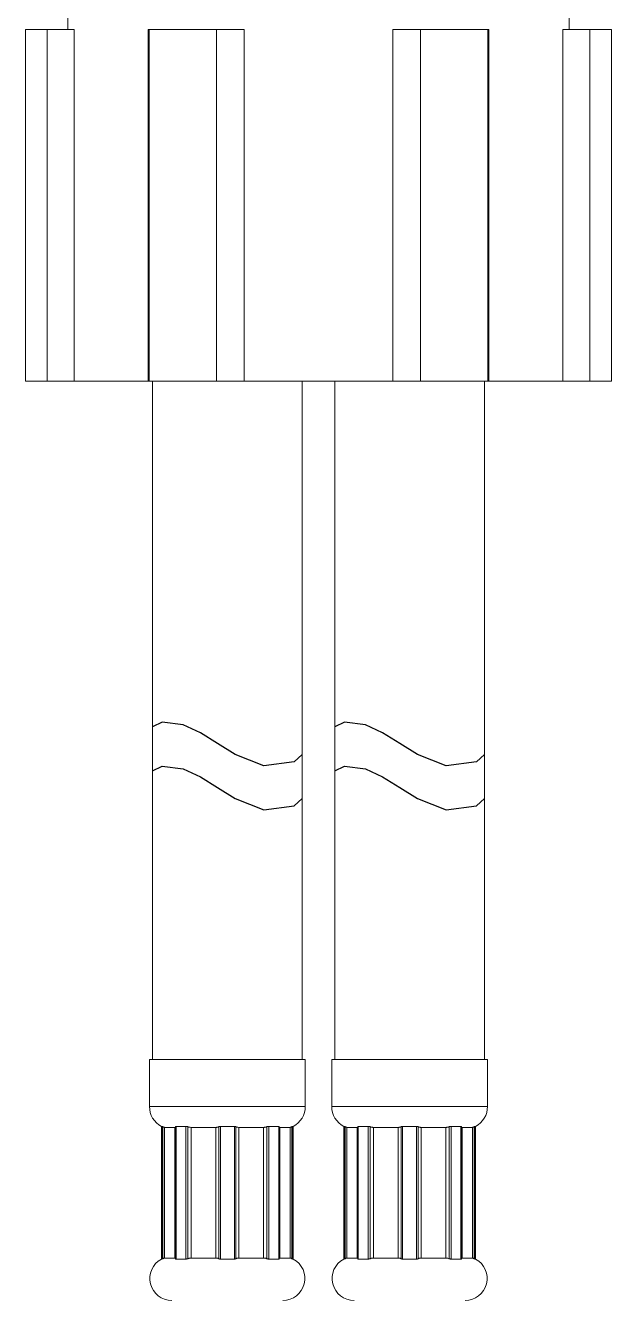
# Model space of a CAD drawing. Header units: millimetres. Extents: x 13295 to 13889, y -332 to 508.
# Drawn here: x 13395.4 to 13440.4, y -187 to -89.1 of the extents above; entities that cross this region are included whole.
import ezdxf

# ---------------------------------------------------------------- set-up
doc = ezdxf.new("R2010")
doc.units = ezdxf.units.MM

msp = doc.modelspace()

# ---------------------------------------------------------------- linework, layer by layer
at = {"linetype": 'Continuous', "lineweight": 18}
for p, q in [((13398.659, -89.401), (13398.659, -74.651)), ((13437.159, -89.401), (13437.159, -74.651)), ((13395.409, -89.401), (13397.073, -89.401)), ((13395.409, -89.401), (13395.409, -116.401)), ((13399.134, -89.401), (13397.073, -89.401)), ((13399.134, -89.401), (13399.134, -116.401)), ((13404.911, -89.401), (13404.841, -89.401)), ((13404.841, -89.401), (13404.841, -116.401)), ((13410.071, -89.401), (13404.911, -89.401)), ((13412.202, -89.401), (13410.071, -89.401)), ((13412.202, -89.401), (13412.202, -116.401)), ((13425.747, -89.401), (13423.616, -89.401)), ((13423.616, -89.401), (13423.616, -116.401)), ((13430.908, -89.401), (13425.747, -89.401)), ((13430.977, -89.401), (13430.908, -89.401)), ((13430.977, -89.401), (13430.977, -116.401)), ((13438.746, -89.401), (13436.684, -89.401)), ((13436.684, -89.401), (13436.684, -116.401)), ((13438.746, -89.401), (13440.409, -89.401)), ((13440.409, -116.401), (13440.409, -89.401)), ((13395.409, -116.401), (13397.073, -116.401)), ((13399.134, -116.401), (13397.073, -116.401)), ((13399.134, -116.401), (13404.841, -116.401)), ((13404.911, -116.401), (13404.841, -116.401)), ((13410.071, -116.401), (13404.911, -116.401)), ((13405.159, -116.401), (13405.159, -163.577)), ((13412.202, -116.401), (13410.071, -116.401)), ((13412.202, -116.401), (13423.616, -116.401)), ((13416.659, -163.577), (13416.659, -116.401)), ((13419.159, -116.401), (13419.159, -163.577)), ((13425.747, -116.401), (13423.616, -116.401)), ((13430.908, -116.401), (13425.747, -116.401)), ((13430.659, -163.577), (13430.659, -116.401)), ((13430.977, -116.401), (13430.908, -116.401)), ((13430.977, -116.401), (13436.684, -116.401)), ((13438.746, -116.401), (13436.684, -116.401)), ((13438.746, -116.401), (13440.409, -116.401)), ((13405.159, -163.28), (13405.159, -168.518)), ((13416.659, -168.518), (13416.659, -163.28)), ((13419.159, -163.28), (13419.159, -168.518)), ((13430.659, -168.518), (13430.659, -163.28)), ((13404.928, -168.518), (13404.928, -172.12)), ((13416.89, -168.518), (13404.928, -168.518)), ((13416.89, -172.12), (13416.89, -168.518)), ((13418.928, -168.518), (13418.928, -172.12)), ((13430.89, -168.518), (13418.928, -168.518)), ((13430.89, -172.12), (13430.89, -168.518)), ((13405.842, -173.64), (13405.842, -183.836)), ((13405.871, -173.64), (13405.842, -173.64)), ((13406.091, -173.718), (13406.882, -173.718)), ((13406.929, -173.659), (13406.929, -183.816)), ((13407.726, -173.64), (13406.967, -173.64)), ((13408.122, -173.718), (13410.032, -173.718)), ((13411.446, -173.64), (13410.372, -173.64)), ((13411.786, -173.718), (13413.696, -173.718)), ((13414.852, -173.64), (13414.092, -173.64)), ((13414.889, -183.816), (13414.889, -173.659)), ((13414.937, -173.718), (13415.728, -173.718)), ((13415.976, -173.64), (13415.948, -173.64)), ((13415.976, -183.836), (13415.976, -173.64)), ((13419.842, -173.64), (13419.842, -183.836)), ((13419.871, -173.64), (13419.842, -173.64)), ((13420.091, -173.718), (13420.882, -173.718)), ((13420.929, -173.659), (13420.929, -183.816)), ((13421.726, -173.64), (13420.967, -173.64)), ((13422.122, -173.718), (13424.032, -173.718)), ((13425.446, -173.64), (13424.372, -173.64)), ((13425.786, -173.718), (13427.696, -173.718)), ((13428.852, -173.64), (13428.092, -173.64)), ((13428.889, -183.816), (13428.889, -173.659)), ((13428.937, -173.718), (13429.728, -173.718)), ((13429.976, -173.64), (13429.948, -173.64)), ((13429.976, -183.836), (13429.976, -173.64)), ((13405.871, -183.836), (13405.842, -183.836)), ((13406.091, -183.756), (13406.882, -183.756)), ((13407.726, -183.836), (13406.967, -183.836)), ((13408.122, -183.756), (13410.032, -183.756)), ((13411.446, -183.836), (13410.372, -183.836)), ((13411.786, -183.756), (13413.696, -183.756)), ((13414.852, -183.836), (13414.092, -183.836)), ((13414.937, -183.756), (13415.728, -183.756)), ((13415.976, -183.836), (13415.948, -183.836)), ((13419.871, -183.836), (13419.842, -183.836)), ((13420.091, -183.756), (13420.882, -183.756)), ((13421.726, -183.836), (13420.967, -183.836)), ((13422.122, -183.756), (13424.032, -183.756)), ((13425.446, -183.836), (13424.372, -183.836)), ((13425.786, -183.756), (13427.696, -183.756)), ((13428.852, -183.836), (13428.092, -183.836)), ((13428.937, -183.756), (13429.728, -183.756)), ((13429.976, -183.836), (13429.948, -183.836))]:
    msp.add_line(p, q, dxfattribs=at)
at = {"linetype": 'Continuous', "lineweight": 13}
for p, q in [((13397.073, -116.401), (13397.073, -89.401)), ((13404.911, -116.401), (13404.911, -89.401)), ((13410.071, -116.401), (13410.071, -89.401)), ((13425.747, -116.401), (13425.747, -89.401)), ((13430.908, -116.401), (13430.908, -89.401)), ((13438.746, -116.401), (13438.746, -89.401)), ((13404.928, -172.12), (13416.89, -172.12)), ((13418.928, -172.12), (13430.89, -172.12)), ((13405.871, -173.64), (13405.871, -183.836)), ((13405.947, -173.671), (13405.947, -183.804)), ((13406.091, -173.718), (13406.091, -183.756)), ((13406.882, -173.718), (13406.882, -183.756)), ((13406.967, -173.64), (13406.967, -183.836)), ((13407.726, -173.64), (13407.726, -183.836)), ((13407.868, -173.671), (13407.868, -183.804)), ((13408.122, -173.718), (13408.122, -183.756)), ((13410.032, -173.718), (13410.032, -183.756)), ((13410.248, -173.671), (13410.248, -183.804)), ((13410.372, -173.64), (13410.372, -183.836)), ((13411.446, -173.64), (13411.446, -183.836)), ((13411.57, -173.671), (13411.57, -183.804)), ((13411.786, -173.718), (13411.786, -183.756)), ((13413.696, -173.718), (13413.696, -183.756)), ((13413.951, -173.671), (13413.951, -183.804)), ((13414.092, -173.64), (13414.092, -183.836)), ((13414.852, -173.64), (13414.852, -183.836)), ((13414.937, -173.718), (13414.937, -183.756)), ((13415.728, -173.718), (13415.728, -183.756)), ((13415.872, -173.671), (13415.872, -183.804)), ((13415.948, -173.64), (13415.948, -183.836)), ((13419.871, -173.64), (13419.871, -183.836)), ((13419.947, -173.671), (13419.947, -183.804)), ((13420.091, -173.718), (13420.091, -183.756)), ((13420.882, -173.718), (13420.882, -183.756)), ((13420.967, -173.64), (13420.967, -183.836)), ((13421.726, -173.64), (13421.726, -183.836)), ((13421.868, -173.671), (13421.868, -183.804)), ((13422.122, -173.718), (13422.122, -183.756)), ((13424.032, -173.718), (13424.032, -183.756)), ((13424.248, -173.671), (13424.248, -183.804)), ((13424.372, -173.64), (13424.372, -183.836)), ((13425.446, -173.64), (13425.446, -183.836)), ((13425.57, -173.671), (13425.57, -183.804)), ((13425.786, -173.718), (13425.786, -183.756)), ((13427.696, -173.718), (13427.696, -183.756)), ((13427.951, -173.671), (13427.951, -183.804)), ((13428.092, -173.64), (13428.092, -183.836)), ((13428.852, -173.64), (13428.852, -183.836)), ((13428.937, -173.718), (13428.937, -183.756)), ((13429.728, -173.718), (13429.728, -183.756)), ((13429.872, -173.671), (13429.872, -183.804)), ((13429.948, -173.64), (13429.948, -183.836))]:
    msp.add_line(p, q, dxfattribs=at)
at = {"color": 7, "linetype": 'Continuous'}
for p, q in [((13405.905, -142.608), (13405.159, -142.958)), ((13407.518, -142.793), (13405.905, -142.608)), ((13408.835, -143.409), (13407.518, -142.793)), ((13419.905, -142.608), (13419.159, -142.958)), ((13421.518, -142.793), (13419.905, -142.608)), ((13422.835, -143.409), (13421.518, -142.793)), ((13410.162, -144.234), (13408.835, -143.409)), ((13424.162, -144.234), (13422.835, -143.409)), ((13411.51, -145.074), (13410.162, -144.234)), ((13425.51, -145.074), (13424.162, -144.234)), ((13413.706, -145.959), (13411.51, -145.074)), ((13416.034, -145.641), (13413.706, -145.959)), ((13416.659, -145.074), (13416.034, -145.641)), ((13427.706, -145.959), (13425.51, -145.074)), ((13430.034, -145.641), (13427.706, -145.959)), ((13430.659, -145.074), (13430.034, -145.641)), ((13405.159, -146.333), (13405.905, -145.983)), ((13405.905, -145.983), (13407.518, -146.169)), ((13407.518, -146.169), (13408.835, -146.785)), ((13408.835, -146.785), (13410.162, -147.61)), ((13419.159, -146.333), (13419.905, -145.983)), ((13419.905, -145.983), (13421.518, -146.169)), ((13421.518, -146.169), (13422.835, -146.785)), ((13422.835, -146.785), (13424.162, -147.61)), ((13410.162, -147.61), (13411.51, -148.45)), ((13424.162, -147.61), (13425.51, -148.45)), ((13411.51, -148.45), (13413.706, -149.334)), ((13416.034, -149.016), (13416.659, -148.449)), ((13425.51, -148.45), (13427.706, -149.334)), ((13430.034, -149.016), (13430.659, -148.449)), ((13413.706, -149.334), (13416.034, -149.016)), ((13427.706, -149.334), (13430.034, -149.016))]:
    msp.add_line(p, q, dxfattribs=at)
at = {"linetype": 'Continuous', "lineweight": 18}
for centre, radius, start, end in [((13406.649, -172.12), 1.721, 180, 242.04017), ((13415.169, -172.12), 1.721, 297.95983, 0), ((13420.649, -172.12), 1.721, 180, 242.04017), ((13429.169, -172.12), 1.721, 297.95983, 0), ((13406.649, -185.324), 1.693, 118.46792, 270), ((13415.169, -185.324), 1.693, 270, 61.53208), ((13420.649, -185.324), 1.693, 118.46792, 270), ((13429.169, -185.324), 1.693, 270, 61.53208)]:
    msp.add_arc(centre, radius, start, end, dxfattribs=at)
for points, knots in [([(13405.947, -173.671), (13405.937, -173.666), (13405.927, -173.662), (13405.91, -173.655), (13405.902, -173.651), (13405.889, -173.646), (13405.883, -173.644), (13405.875, -173.641), (13405.872, -173.64), (13405.871, -173.64)], [0, 0, 0, 0, 0.25, 0.25, 0.5, 0.5, 0.75, 0.75, 1, 1, 1, 1]), ([(13406.091, -173.718), (13406.086, -173.718), (13406.08, -173.717), (13406.067, -173.714), (13406.063, -173.713), (13406.052, -173.71), (13406.046, -173.708), (13406.027, -173.702), (13406.013, -173.698), (13405.982, -173.686), (13405.965, -173.679), (13405.947, -173.671)], [0, 0, 0, 0, 0.25, 0.25, 0.375, 0.375, 0.5, 0.5, 0.75, 0.75, 1, 1, 1, 1]), ([(13406.94, -173.692), (13406.94, -173.695), (13406.94, -173.697), (13406.938, -173.702), (13406.936, -173.704), (13406.93, -173.71), (13406.923, -173.713), (13406.91, -173.716), (13406.905, -173.717), (13406.894, -173.718), (13406.888, -173.718), (13406.882, -173.718)], [0, 0, 0, 0, 0.151051, 0.151051, 0.320841, 0.320841, 0.660421, 0.660421, 0.83021, 0.83021, 1, 1, 1, 1]), ([(13406.967, -173.64), (13406.959, -173.64), (13406.952, -173.641), (13406.943, -173.643), (13406.941, -173.644), (13406.937, -173.646), (13406.933, -173.649), (13406.931, -173.652), (13406.93, -173.655), (13406.929, -173.657), (13406.929, -173.659), (13406.929, -173.659), (13406.929, -173.659)], [0, 0, 0, 0, 0.3299, 0.3299, 0.49485, 0.49485, 0.659801, 0.824751, 0.824751, 0.989701, 0.989701, 1, 1, 1, 1]), ([(13407.868, -173.671), (13407.856, -173.666), (13407.844, -173.662), (13407.819, -173.655), (13407.807, -173.651), (13407.782, -173.646), (13407.77, -173.644), (13407.747, -173.641), (13407.736, -173.64), (13407.726, -173.64)], [0, 0, 0, 0, 0.25, 0.25, 0.5, 0.5, 0.75, 0.75, 1, 1, 1, 1]), ([(13408.122, -173.718), (13408.103, -173.718), (13408.083, -173.717), (13408.052, -173.714), (13408.042, -173.713), (13408.02, -173.71), (13408.009, -173.708), (13407.976, -173.702), (13407.954, -173.698), (13407.91, -173.686), (13407.889, -173.679), (13407.868, -173.671)], [0, 0, 0, 0, 0.25, 0.25, 0.375, 0.375, 0.5, 0.5, 0.75, 0.75, 1, 1, 1, 1]), ([(13410.248, -173.671), (13410.236, -173.679), (13410.223, -173.685), (13410.2, -173.694), (13410.192, -173.697), (13410.175, -173.702), (13410.166, -173.704), (13410.138, -173.71), (13410.119, -173.713), (13410.087, -173.716), (13410.076, -173.717), (13410.055, -173.718), (13410.044, -173.718), (13410.032, -173.718)], [0, 0, 0, 0, 0.25, 0.25, 0.375, 0.375, 0.5, 0.5, 0.75, 0.75, 0.875, 0.875, 1, 1, 1, 1]), ([(13410.372, -173.64), (13410.359, -173.64), (13410.347, -173.641), (13410.329, -173.643), (13410.323, -173.644), (13410.311, -173.646), (13410.3, -173.649), (13410.29, -173.652), (13410.28, -173.655), (13410.276, -173.657), (13410.262, -173.662), (13410.255, -173.666), (13410.248, -173.671)], [0, 0, 0, 0, 0.25, 0.25, 0.375, 0.375, 0.5, 0.625, 0.625, 0.75, 0.75, 1, 1, 1, 1]), ([(13411.57, -173.671), (13411.564, -173.666), (13411.556, -173.662), (13411.539, -173.655), (13411.529, -173.651), (13411.507, -173.646), (13411.496, -173.644), (13411.472, -173.641), (13411.459, -173.64), (13411.446, -173.64)], [0, 0, 0, 0, 0.25, 0.25, 0.5, 0.5, 0.75, 0.75, 1, 1, 1, 1]), ([(13411.786, -173.718), (13411.764, -173.718), (13411.742, -173.717), (13411.711, -173.714), (13411.701, -173.713), (13411.681, -173.71), (13411.671, -173.708), (13411.643, -173.702), (13411.626, -173.698), (13411.596, -173.686), (13411.582, -173.679), (13411.57, -173.671)], [0, 0, 0, 0, 0.25, 0.25, 0.375, 0.375, 0.5, 0.5, 0.75, 0.75, 1, 1, 1, 1]), ([(13413.951, -173.671), (13413.93, -173.679), (13413.908, -173.685), (13413.876, -173.694), (13413.865, -173.697), (13413.842, -173.702), (13413.831, -173.704), (13413.799, -173.71), (13413.777, -173.713), (13413.746, -173.716), (13413.736, -173.717), (13413.716, -173.718), (13413.706, -173.718), (13413.696, -173.718)], [0, 0, 0, 0, 0.25, 0.25, 0.375, 0.375, 0.5, 0.5, 0.75, 0.75, 0.875, 0.875, 1, 1, 1, 1]), ([(13414.092, -173.64), (13414.082, -173.64), (13414.071, -173.641), (13414.054, -173.643), (13414.048, -173.644), (13414.036, -173.646), (13414.024, -173.649), (13414.012, -173.652), (13413.999, -173.655), (13413.993, -173.657), (13413.975, -173.662), (13413.963, -173.666), (13413.951, -173.671)], [0, 0, 0, 0, 0.25, 0.25, 0.375, 0.375, 0.5, 0.625, 0.625, 0.75, 0.75, 1, 1, 1, 1]), ([(13414.889, -173.659), (13414.889, -173.659), (13414.889, -173.659), (13414.889, -173.655), (13414.888, -173.651), (13414.882, -173.646), (13414.878, -173.644), (13414.867, -173.641), (13414.86, -173.64), (13414.852, -173.64)], [0, 0, 0, 0, 0.010237, 0.010237, 0.340158, 0.340158, 0.670079, 0.670079, 1, 1, 1, 1]), ([(13414.937, -173.718), (13414.924, -173.718), (13414.913, -173.717), (13414.9, -173.714), (13414.896, -173.713), (13414.89, -173.711), (13414.888, -173.71), (13414.887, -173.708)], [0, 0, 0, 0, 0.544584, 0.544584, 0.816876, 0.816876, 1, 1, 1, 1]), ([(13415.872, -173.671), (13415.854, -173.679), (13415.837, -173.685), (13415.813, -173.694), (13415.806, -173.697), (13415.792, -173.702), (13415.785, -173.704), (13415.766, -173.71), (13415.756, -173.713), (13415.743, -173.716), (13415.739, -173.717), (13415.733, -173.718), (13415.73, -173.718), (13415.728, -173.718)], [0, 0, 0, 0, 0.25, 0.25, 0.375, 0.375, 0.5, 0.5, 0.75, 0.75, 0.875, 0.875, 1, 1, 1, 1]), ([(13415.948, -173.64), (13415.946, -173.64), (13415.944, -173.641), (13415.937, -173.643), (13415.935, -173.644), (13415.929, -173.646), (13415.923, -173.649), (13415.916, -173.652), (13415.908, -173.655), (13415.904, -173.657), (13415.891, -173.662), (13415.882, -173.666), (13415.872, -173.671)], [0, 0, 0, 0, 0.25, 0.25, 0.375, 0.375, 0.5, 0.625, 0.625, 0.75, 0.75, 1, 1, 1, 1]), ([(13419.947, -173.671), (13419.937, -173.666), (13419.927, -173.662), (13419.91, -173.655), (13419.902, -173.651), (13419.889, -173.646), (13419.883, -173.644), (13419.875, -173.641), (13419.872, -173.64), (13419.871, -173.64)], [0, 0, 0, 0, 0.25, 0.25, 0.5, 0.5, 0.75, 0.75, 1, 1, 1, 1]), ([(13420.091, -173.718), (13420.086, -173.718), (13420.08, -173.717), (13420.067, -173.714), (13420.063, -173.713), (13420.052, -173.71), (13420.046, -173.708), (13420.027, -173.702), (13420.013, -173.698), (13419.982, -173.686), (13419.965, -173.679), (13419.947, -173.671)], [0, 0, 0, 0, 0.25, 0.25, 0.375, 0.375, 0.5, 0.5, 0.75, 0.75, 1, 1, 1, 1]), ([(13420.94, -173.692), (13420.94, -173.695), (13420.94, -173.697), (13420.938, -173.702), (13420.936, -173.704), (13420.93, -173.71), (13420.923, -173.713), (13420.91, -173.716), (13420.905, -173.717), (13420.894, -173.718), (13420.888, -173.718), (13420.882, -173.718)], [0, 0, 0, 0, 0.151051, 0.151051, 0.320841, 0.320841, 0.660421, 0.660421, 0.83021, 0.83021, 1, 1, 1, 1]), ([(13420.967, -173.64), (13420.959, -173.64), (13420.952, -173.641), (13420.943, -173.643), (13420.941, -173.644), (13420.937, -173.646), (13420.933, -173.649), (13420.931, -173.652), (13420.93, -173.655), (13420.929, -173.657), (13420.929, -173.659), (13420.929, -173.659), (13420.929, -173.659)], [0, 0, 0, 0, 0.3299, 0.3299, 0.49485, 0.49485, 0.659801, 0.824751, 0.824751, 0.989701, 0.989701, 1, 1, 1, 1]), ([(13421.868, -173.671), (13421.856, -173.666), (13421.844, -173.662), (13421.819, -173.655), (13421.807, -173.651), (13421.782, -173.646), (13421.77, -173.644), (13421.747, -173.641), (13421.736, -173.64), (13421.726, -173.64)], [0, 0, 0, 0, 0.25, 0.25, 0.5, 0.5, 0.75, 0.75, 1, 1, 1, 1]), ([(13422.122, -173.718), (13422.103, -173.718), (13422.083, -173.717), (13422.052, -173.714), (13422.042, -173.713), (13422.02, -173.71), (13422.009, -173.708), (13421.976, -173.702), (13421.954, -173.698), (13421.91, -173.686), (13421.889, -173.679), (13421.868, -173.671)], [0, 0, 0, 0, 0.25, 0.25, 0.375, 0.375, 0.5, 0.5, 0.75, 0.75, 1, 1, 1, 1]), ([(13424.248, -173.671), (13424.236, -173.679), (13424.223, -173.685), (13424.2, -173.694), (13424.192, -173.697), (13424.175, -173.702), (13424.166, -173.704), (13424.138, -173.71), (13424.119, -173.713), (13424.087, -173.716), (13424.076, -173.717), (13424.055, -173.718), (13424.044, -173.718), (13424.032, -173.718)], [0, 0, 0, 0, 0.25, 0.25, 0.375, 0.375, 0.5, 0.5, 0.75, 0.75, 0.875, 0.875, 1, 1, 1, 1]), ([(13424.372, -173.64), (13424.359, -173.64), (13424.347, -173.641), (13424.329, -173.643), (13424.323, -173.644), (13424.311, -173.646), (13424.3, -173.649), (13424.29, -173.652), (13424.28, -173.655), (13424.276, -173.657), (13424.262, -173.662), (13424.255, -173.666), (13424.248, -173.671)], [0, 0, 0, 0, 0.25, 0.25, 0.375, 0.375, 0.5, 0.625, 0.625, 0.75, 0.75, 1, 1, 1, 1]), ([(13425.57, -173.671), (13425.564, -173.666), (13425.556, -173.662), (13425.539, -173.655), (13425.529, -173.651), (13425.507, -173.646), (13425.496, -173.644), (13425.472, -173.641), (13425.459, -173.64), (13425.446, -173.64)], [0, 0, 0, 0, 0.25, 0.25, 0.5, 0.5, 0.75, 0.75, 1, 1, 1, 1]), ([(13425.786, -173.718), (13425.764, -173.718), (13425.742, -173.717), (13425.711, -173.714), (13425.701, -173.713), (13425.681, -173.71), (13425.671, -173.708), (13425.643, -173.702), (13425.626, -173.698), (13425.596, -173.686), (13425.582, -173.679), (13425.57, -173.671)], [0, 0, 0, 0, 0.25, 0.25, 0.375, 0.375, 0.5, 0.5, 0.75, 0.75, 1, 1, 1, 1]), ([(13427.951, -173.671), (13427.93, -173.679), (13427.908, -173.685), (13427.876, -173.694), (13427.865, -173.697), (13427.842, -173.702), (13427.831, -173.704), (13427.799, -173.71), (13427.777, -173.713), (13427.746, -173.716), (13427.736, -173.717), (13427.716, -173.718), (13427.706, -173.718), (13427.696, -173.718)], [0, 0, 0, 0, 0.25, 0.25, 0.375, 0.375, 0.5, 0.5, 0.75, 0.75, 0.875, 0.875, 1, 1, 1, 1]), ([(13428.092, -173.64), (13428.082, -173.64), (13428.071, -173.641), (13428.054, -173.643), (13428.048, -173.644), (13428.036, -173.646), (13428.024, -173.649), (13428.012, -173.652), (13427.999, -173.655), (13427.993, -173.657), (13427.975, -173.662), (13427.963, -173.666), (13427.951, -173.671)], [0, 0, 0, 0, 0.25, 0.25, 0.375, 0.375, 0.5, 0.625, 0.625, 0.75, 0.75, 1, 1, 1, 1]), ([(13428.889, -173.659), (13428.889, -173.659), (13428.889, -173.659), (13428.889, -173.655), (13428.888, -173.651), (13428.882, -173.646), (13428.878, -173.644), (13428.867, -173.641), (13428.86, -173.64), (13428.852, -173.64)], [0, 0, 0, 0, 0.010237, 0.010237, 0.340158, 0.340158, 0.670079, 0.670079, 1, 1, 1, 1]), ([(13428.937, -173.718), (13428.924, -173.718), (13428.913, -173.717), (13428.9, -173.714), (13428.896, -173.713), (13428.89, -173.711), (13428.888, -173.71), (13428.887, -173.708)], [0, 0, 0, 0, 0.544584, 0.544584, 0.816876, 0.816876, 1, 1, 1, 1]), ([(13429.872, -173.671), (13429.854, -173.679), (13429.837, -173.685), (13429.813, -173.694), (13429.806, -173.697), (13429.792, -173.702), (13429.785, -173.704), (13429.766, -173.71), (13429.756, -173.713), (13429.743, -173.716), (13429.739, -173.717), (13429.733, -173.718), (13429.73, -173.718), (13429.728, -173.718)], [0, 0, 0, 0, 0.25, 0.25, 0.375, 0.375, 0.5, 0.5, 0.75, 0.75, 0.875, 0.875, 1, 1, 1, 1]), ([(13429.948, -173.64), (13429.946, -173.64), (13429.944, -173.641), (13429.937, -173.643), (13429.935, -173.644), (13429.929, -173.646), (13429.923, -173.649), (13429.916, -173.652), (13429.908, -173.655), (13429.904, -173.657), (13429.891, -173.662), (13429.882, -173.666), (13429.872, -173.671)], [0, 0, 0, 0, 0.25, 0.25, 0.375, 0.375, 0.5, 0.625, 0.625, 0.75, 0.75, 1, 1, 1, 1]), ([(13405.871, -183.836), (13405.872, -183.836), (13405.875, -183.835), (13405.881, -183.833), (13405.884, -183.832), (13405.889, -183.829), (13405.895, -183.827), (13405.902, -183.824), (13405.91, -183.82), (13405.914, -183.819), (13405.927, -183.813), (13405.937, -183.809), (13405.947, -183.804)], [0, 0, 0, 0, 0.25, 0.25, 0.375, 0.375, 0.5, 0.625, 0.625, 0.75, 0.75, 1, 1, 1, 1]), ([(13405.947, -183.804), (13405.965, -183.796), (13405.982, -183.789), (13406.005, -183.78), (13406.013, -183.777), (13406.027, -183.772), (13406.034, -183.77), (13406.052, -183.764), (13406.063, -183.761), (13406.076, -183.758), (13406.08, -183.757), (13406.086, -183.756), (13406.089, -183.756), (13406.091, -183.756)], [0, 0, 0, 0, 0.25, 0.25, 0.375, 0.375, 0.5, 0.5, 0.75, 0.75, 0.875, 0.875, 1, 1, 1, 1]), ([(13406.882, -183.756), (13406.895, -183.756), (13406.906, -183.757), (13406.919, -183.76), (13406.923, -183.761), (13406.928, -183.763), (13406.93, -183.765), (13406.932, -183.766)], [0, 0, 0, 0, 0.544508, 0.544508, 0.816761, 0.816761, 1, 1, 1, 1]), ([(13406.929, -183.816), (13406.929, -183.816), (13406.929, -183.817), (13406.929, -183.82), (13406.931, -183.824), (13406.936, -183.83), (13406.94, -183.832), (13406.952, -183.835), (13406.959, -183.836), (13406.967, -183.836)], [0, 0, 0, 0, 0.009952, 0.009952, 0.339968, 0.339968, 0.669984, 0.669984, 1, 1, 1, 1]), ([(13407.726, -183.836), (13407.736, -183.836), (13407.747, -183.835), (13407.764, -183.833), (13407.77, -183.832), (13407.782, -183.829), (13407.794, -183.827), (13407.807, -183.824), (13407.819, -183.82), (13407.825, -183.819), (13407.844, -183.813), (13407.856, -183.809), (13407.868, -183.804)], [0, 0, 0, 0, 0.25, 0.25, 0.375, 0.375, 0.5, 0.625, 0.625, 0.75, 0.75, 1, 1, 1, 1]), ([(13407.868, -183.804), (13407.889, -183.796), (13407.91, -183.789), (13407.943, -183.78), (13407.954, -183.777), (13407.976, -183.772), (13407.987, -183.77), (13408.02, -183.764), (13408.041, -183.761), (13408.073, -183.758), (13408.083, -183.757), (13408.103, -183.756), (13408.113, -183.756), (13408.122, -183.756)], [0, 0, 0, 0, 0.25, 0.25, 0.375, 0.375, 0.5, 0.5, 0.75, 0.75, 0.875, 0.875, 1, 1, 1, 1]), ([(13410.032, -183.756), (13410.055, -183.756), (13410.076, -183.757), (13410.108, -183.76), (13410.118, -183.761), (13410.138, -183.764), (13410.148, -183.766), (13410.175, -183.772), (13410.192, -183.777), (13410.223, -183.789), (13410.236, -183.796), (13410.248, -183.804)], [0, 0, 0, 0, 0.25, 0.25, 0.375, 0.375, 0.5, 0.5, 0.75, 0.75, 1, 1, 1, 1]), ([(13410.248, -183.804), (13410.255, -183.809), (13410.262, -183.813), (13410.28, -183.82), (13410.29, -183.824), (13410.311, -183.83), (13410.322, -183.832), (13410.347, -183.835), (13410.359, -183.836), (13410.372, -183.836)], [0, 0, 0, 0, 0.25, 0.25, 0.5, 0.5, 0.75, 0.75, 1, 1, 1, 1]), ([(13411.446, -183.836), (13411.459, -183.836), (13411.472, -183.835), (13411.49, -183.833), (13411.496, -183.832), (13411.507, -183.829), (13411.518, -183.827), (13411.528, -183.824), (13411.538, -183.82), (13411.543, -183.819), (13411.556, -183.813), (13411.564, -183.809), (13411.57, -183.804)], [0, 0, 0, 0, 0.25, 0.25, 0.375, 0.375, 0.5, 0.625, 0.625, 0.75, 0.75, 1, 1, 1, 1]), ([(13411.57, -183.804), (13411.582, -183.796), (13411.595, -183.789), (13411.618, -183.78), (13411.626, -183.777), (13411.643, -183.772), (13411.652, -183.77), (13411.68, -183.764), (13411.7, -183.761), (13411.731, -183.758), (13411.742, -183.757), (13411.764, -183.756), (13411.775, -183.756), (13411.786, -183.756)], [0, 0, 0, 0, 0.25, 0.25, 0.375, 0.375, 0.5, 0.5, 0.75, 0.75, 0.875, 0.875, 1, 1, 1, 1]), ([(13413.696, -183.756), (13413.715, -183.756), (13413.735, -183.757), (13413.766, -183.76), (13413.777, -183.761), (13413.799, -183.764), (13413.809, -183.766), (13413.842, -183.772), (13413.864, -183.777), (13413.908, -183.789), (13413.93, -183.796), (13413.951, -183.804)], [0, 0, 0, 0, 0.25, 0.25, 0.375, 0.375, 0.5, 0.5, 0.75, 0.75, 1, 1, 1, 1]), ([(13413.951, -183.804), (13413.963, -183.809), (13413.975, -183.813), (13413.999, -183.82), (13414.012, -183.824), (13414.036, -183.83), (13414.048, -183.832), (13414.071, -183.835), (13414.082, -183.836), (13414.092, -183.836)], [0, 0, 0, 0, 0.25, 0.25, 0.5, 0.5, 0.75, 0.75, 1, 1, 1, 1]), ([(13414.852, -183.836), (13414.86, -183.836), (13414.867, -183.835), (13414.875, -183.833), (13414.878, -183.832), (13414.882, -183.829), (13414.885, -183.827), (13414.887, -183.824), (13414.889, -183.82), (13414.889, -183.819), (13414.889, -183.817), (13414.889, -183.816), (13414.889, -183.816)], [0, 0, 0, 0, 0.330003, 0.330003, 0.495005, 0.495005, 0.660006, 0.825008, 0.825008, 0.990009, 0.990009, 1, 1, 1, 1]), ([(13414.879, -183.782), (13414.879, -183.779), (13414.879, -183.777), (13414.881, -183.772), (13414.882, -183.77), (13414.889, -183.764), (13414.895, -183.761), (13414.908, -183.758), (13414.913, -183.757), (13414.924, -183.756), (13414.93, -183.756), (13414.937, -183.756)], [0, 0, 0, 0, 0.150801, 0.150801, 0.320641, 0.320641, 0.66032, 0.66032, 0.83016, 0.83016, 1, 1, 1, 1]), ([(13415.728, -183.756), (13415.732, -183.756), (13415.738, -183.757), (13415.751, -183.76), (13415.756, -183.761), (13415.767, -183.764), (13415.772, -183.766), (13415.791, -183.772), (13415.805, -183.777), (13415.837, -183.789), (13415.854, -183.796), (13415.872, -183.804)], [0, 0, 0, 0, 0.25, 0.25, 0.375, 0.375, 0.5, 0.5, 0.75, 0.75, 1, 1, 1, 1]), ([(13415.872, -183.804), (13415.882, -183.809), (13415.891, -183.813), (13415.908, -183.82), (13415.916, -183.824), (13415.93, -183.83), (13415.935, -183.832), (13415.944, -183.835), (13415.946, -183.836), (13415.948, -183.836)], [0, 0, 0, 0, 0.25, 0.25, 0.5, 0.5, 0.75, 0.75, 1, 1, 1, 1]), ([(13419.871, -183.836), (13419.872, -183.836), (13419.875, -183.835), (13419.881, -183.833), (13419.884, -183.832), (13419.889, -183.829), (13419.895, -183.827), (13419.902, -183.824), (13419.91, -183.82), (13419.914, -183.819), (13419.927, -183.813), (13419.937, -183.809), (13419.947, -183.804)], [0, 0, 0, 0, 0.25, 0.25, 0.375, 0.375, 0.5, 0.625, 0.625, 0.75, 0.75, 1, 1, 1, 1]), ([(13419.947, -183.804), (13419.965, -183.796), (13419.982, -183.789), (13420.005, -183.78), (13420.013, -183.777), (13420.027, -183.772), (13420.034, -183.77), (13420.052, -183.764), (13420.063, -183.761), (13420.076, -183.758), (13420.08, -183.757), (13420.086, -183.756), (13420.089, -183.756), (13420.091, -183.756)], [0, 0, 0, 0, 0.25, 0.25, 0.375, 0.375, 0.5, 0.5, 0.75, 0.75, 0.875, 0.875, 1, 1, 1, 1]), ([(13420.882, -183.756), (13420.895, -183.756), (13420.906, -183.757), (13420.919, -183.76), (13420.923, -183.761), (13420.928, -183.763), (13420.93, -183.765), (13420.932, -183.766)], [0, 0, 0, 0, 0.544508, 0.544508, 0.816761, 0.816761, 1, 1, 1, 1]), ([(13420.929, -183.816), (13420.929, -183.816), (13420.929, -183.817), (13420.929, -183.82), (13420.931, -183.824), (13420.936, -183.83), (13420.94, -183.832), (13420.952, -183.835), (13420.959, -183.836), (13420.967, -183.836)], [0, 0, 0, 0, 0.009952, 0.009952, 0.339968, 0.339968, 0.669984, 0.669984, 1, 1, 1, 1]), ([(13421.726, -183.836), (13421.736, -183.836), (13421.747, -183.835), (13421.764, -183.833), (13421.77, -183.832), (13421.782, -183.829), (13421.794, -183.827), (13421.807, -183.824), (13421.819, -183.82), (13421.825, -183.819), (13421.844, -183.813), (13421.856, -183.809), (13421.868, -183.804)], [0, 0, 0, 0, 0.25, 0.25, 0.375, 0.375, 0.5, 0.625, 0.625, 0.75, 0.75, 1, 1, 1, 1]), ([(13421.868, -183.804), (13421.889, -183.796), (13421.91, -183.789), (13421.943, -183.78), (13421.954, -183.777), (13421.976, -183.772), (13421.987, -183.77), (13422.02, -183.764), (13422.041, -183.761), (13422.073, -183.758), (13422.083, -183.757), (13422.103, -183.756), (13422.113, -183.756), (13422.122, -183.756)], [0, 0, 0, 0, 0.25, 0.25, 0.375, 0.375, 0.5, 0.5, 0.75, 0.75, 0.875, 0.875, 1, 1, 1, 1]), ([(13424.032, -183.756), (13424.055, -183.756), (13424.076, -183.757), (13424.108, -183.76), (13424.118, -183.761), (13424.138, -183.764), (13424.148, -183.766), (13424.175, -183.772), (13424.192, -183.777), (13424.223, -183.789), (13424.236, -183.796), (13424.248, -183.804)], [0, 0, 0, 0, 0.25, 0.25, 0.375, 0.375, 0.5, 0.5, 0.75, 0.75, 1, 1, 1, 1]), ([(13424.248, -183.804), (13424.255, -183.809), (13424.262, -183.813), (13424.28, -183.82), (13424.29, -183.824), (13424.311, -183.83), (13424.322, -183.832), (13424.347, -183.835), (13424.359, -183.836), (13424.372, -183.836)], [0, 0, 0, 0, 0.25, 0.25, 0.5, 0.5, 0.75, 0.75, 1, 1, 1, 1]), ([(13425.446, -183.836), (13425.459, -183.836), (13425.472, -183.835), (13425.49, -183.833), (13425.496, -183.832), (13425.507, -183.829), (13425.518, -183.827), (13425.528, -183.824), (13425.538, -183.82), (13425.543, -183.819), (13425.556, -183.813), (13425.564, -183.809), (13425.57, -183.804)], [0, 0, 0, 0, 0.25, 0.25, 0.375, 0.375, 0.5, 0.625, 0.625, 0.75, 0.75, 1, 1, 1, 1]), ([(13425.57, -183.804), (13425.582, -183.796), (13425.595, -183.789), (13425.618, -183.78), (13425.626, -183.777), (13425.643, -183.772), (13425.652, -183.77), (13425.68, -183.764), (13425.7, -183.761), (13425.731, -183.758), (13425.742, -183.757), (13425.764, -183.756), (13425.775, -183.756), (13425.786, -183.756)], [0, 0, 0, 0, 0.25, 0.25, 0.375, 0.375, 0.5, 0.5, 0.75, 0.75, 0.875, 0.875, 1, 1, 1, 1]), ([(13427.696, -183.756), (13427.715, -183.756), (13427.735, -183.757), (13427.766, -183.76), (13427.777, -183.761), (13427.799, -183.764), (13427.809, -183.766), (13427.842, -183.772), (13427.864, -183.777), (13427.908, -183.789), (13427.93, -183.796), (13427.951, -183.804)], [0, 0, 0, 0, 0.25, 0.25, 0.375, 0.375, 0.5, 0.5, 0.75, 0.75, 1, 1, 1, 1]), ([(13427.951, -183.804), (13427.963, -183.809), (13427.975, -183.813), (13427.999, -183.82), (13428.012, -183.824), (13428.036, -183.83), (13428.048, -183.832), (13428.071, -183.835), (13428.082, -183.836), (13428.092, -183.836)], [0, 0, 0, 0, 0.25, 0.25, 0.5, 0.5, 0.75, 0.75, 1, 1, 1, 1]), ([(13428.852, -183.836), (13428.86, -183.836), (13428.867, -183.835), (13428.875, -183.833), (13428.878, -183.832), (13428.882, -183.829), (13428.885, -183.827), (13428.887, -183.824), (13428.889, -183.82), (13428.889, -183.819), (13428.889, -183.817), (13428.889, -183.816), (13428.889, -183.816)], [0, 0, 0, 0, 0.330003, 0.330003, 0.495005, 0.495005, 0.660006, 0.825008, 0.825008, 0.990009, 0.990009, 1, 1, 1, 1]), ([(13428.879, -183.782), (13428.879, -183.779), (13428.879, -183.777), (13428.881, -183.772), (13428.882, -183.77), (13428.889, -183.764), (13428.895, -183.761), (13428.908, -183.758), (13428.913, -183.757), (13428.924, -183.756), (13428.93, -183.756), (13428.937, -183.756)], [0, 0, 0, 0, 0.150801, 0.150801, 0.320641, 0.320641, 0.66032, 0.66032, 0.83016, 0.83016, 1, 1, 1, 1]), ([(13429.728, -183.756), (13429.732, -183.756), (13429.738, -183.757), (13429.751, -183.76), (13429.756, -183.761), (13429.767, -183.764), (13429.772, -183.766), (13429.791, -183.772), (13429.805, -183.777), (13429.837, -183.789), (13429.854, -183.796), (13429.872, -183.804)], [0, 0, 0, 0, 0.25, 0.25, 0.375, 0.375, 0.5, 0.5, 0.75, 0.75, 1, 1, 1, 1]), ([(13429.872, -183.804), (13429.882, -183.809), (13429.891, -183.813), (13429.908, -183.82), (13429.916, -183.824), (13429.93, -183.83), (13429.935, -183.832), (13429.944, -183.835), (13429.946, -183.836), (13429.948, -183.836)], [0, 0, 0, 0, 0.25, 0.25, 0.5, 0.5, 0.75, 0.75, 1, 1, 1, 1])]:
    msp.add_open_spline(points, degree=3, knots=knots, dxfattribs=at)

doc.saveas('drawing.dxf')
